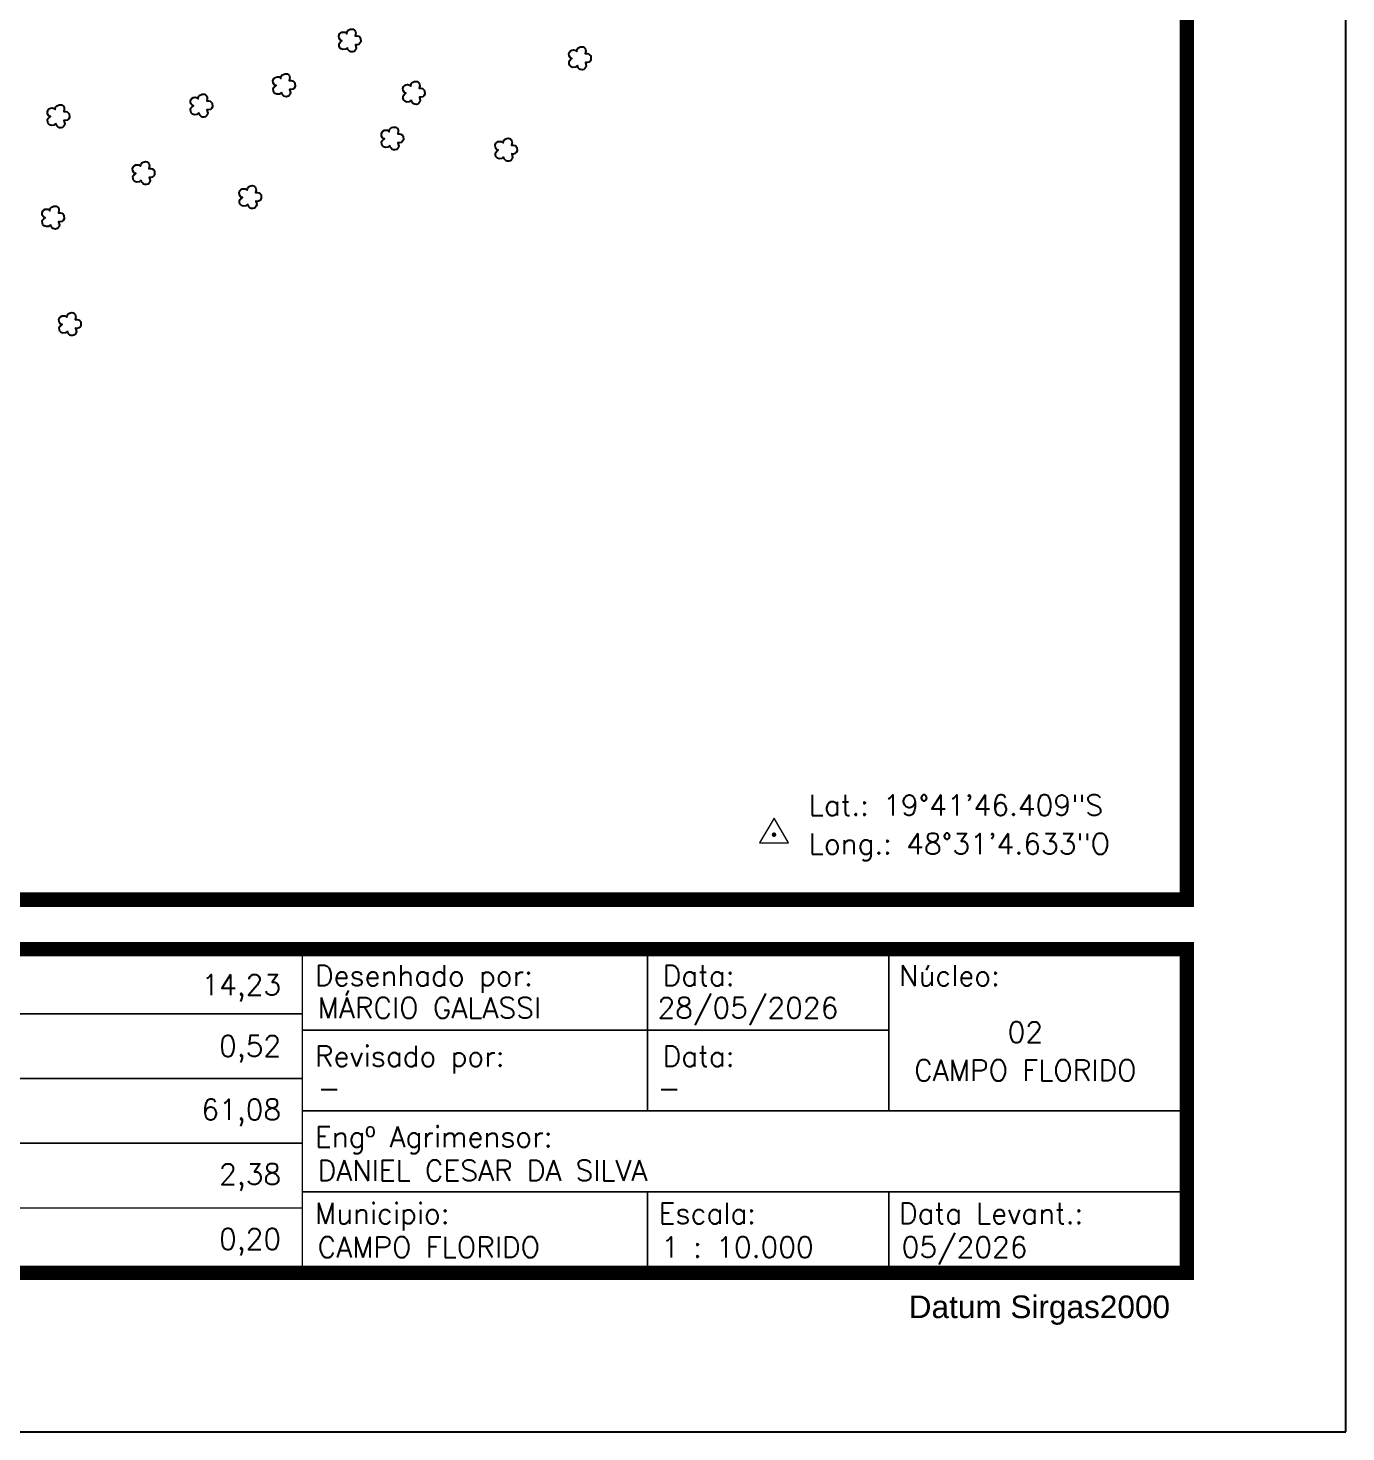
# Model space of a CAD drawing. Extents: x 758742 to 760842, y 7818487 to 7821457.
# Drawn here: x 760013 to 760842, y 7818487 to 7819369 of the extents above; entities that cross this region are included whole.
import ezdxf
from ezdxf.enums import TextEntityAlignment as Align

# ---------------------------------------------------------------- set-up
doc = ezdxf.new("R2010")
doc.units = 0
doc.header["$MEASUREMENT"] = 0
doc.linetypes.add('CONTINUO', pattern=[0])
doc.linetypes.add('LIN0', pattern=[0])
for name, color, linetype in [('_SIMBOLO ARVORE', 118, 'Continuous'), ('MARGEM', 5, 'Continuous'), ('TEXTO', 7, 'Continuous'), ('TEXTO_NUN_TAL', 7, 'Continuous')]:
    doc.layers.add(name, color=color, linetype=linetype)
doc.styles.add('marcelo', font='arial.ttf')
doc.styles.add('Simplex', font='simplex.shx')

msp = doc.modelspace()

# ---------------------------------------------------------------- linework, layer by layer
at = {"layer": '_SIMBOLO ARVORE', "linetype": 'CONTINUO'}
for points in [[(760214.04, 7819356.2, 0), (760212.79, 7819355.16, 0), (760211.21, 7819354.98, 0), (760210.08, 7819355.41, 0), (760209.28, 7819356.2, 0), (760208.95, 7819357.1, 0), (760208.86, 7819358.43, 0), (760209.29, 7819359.27, 0), (760209.75, 7819359.89, 0), (760210.66, 7819360.51, 0), (760210.08, 7819360.7, 0), (760209.51, 7819361.17, 0), (760208.83, 7819362.23, 0), (760208.71, 7819363.49, 0), (760209.2, 7819364.81, 0), (760209.71, 7819365.28, 0), (760210.64, 7819365.85, 0), (760211.61, 7819365.98, 0), (760212.39, 7819365.86, 0), (760213.01, 7819365.58, 0), (760213.69, 7819364.98, 0), (760213.89, 7819366.13, 0), (760214.06, 7819366.59, 0), (760214.57, 7819367.23, 0), (760215.32, 7819367.51, 0), (760216.06, 7819367.83, 0), (760216.88, 7819367.91, 0), (760217.66, 7819367.8, 0), (760218.3, 7819367.46, 0), (760218.77, 7819366.95, 0), (760219.18, 7819366.14, 0), (760219.34, 7819365.23, 0), (760218.97, 7819363.62, 0), (760220.1, 7819363.63, 0), (760221.04, 7819363.41, 0), (760221.92, 7819362.71, 0), (760222.41, 7819362.15, 0), (760222.54, 7819359.93, 0), (760221.99, 7819358.93, 0), (760221.27, 7819358.27, 0), (760220.13, 7819357.96, 0), (760219.13, 7819358.05, 0), (760219.66, 7819355.97, 0), (760219.42, 7819355.09, 0), (760218.82, 7819354.24, 0), (760218.16, 7819353.72, 0), (760217.22, 7819353.49, 0), (760216.29, 7819353.54, 0), (760215.59, 7819353.74, 0), (760214.79, 7819354.53, 0), (760214.24, 7819355.24, 0), (760214.08, 7819356.31, 0)], [(760358.63, 7819345.05, 0), (760357.39, 7819344, 0), (760355.8, 7819343.82, 0), (760354.67, 7819344.25, 0), (760353.87, 7819345.04, 0), (760353.54, 7819345.94, 0), (760353.45, 7819347.27, 0), (760353.89, 7819348.11, 0), (760354.34, 7819348.73, 0), (760355.25, 7819349.35, 0), (760354.67, 7819349.54, 0), (760354.1, 7819350.01, 0), (760353.43, 7819351.07, 0), (760353.31, 7819352.33, 0), (760353.79, 7819353.65, 0), (760354.3, 7819354.12, 0), (760355.23, 7819354.69, 0), (760356.21, 7819354.82, 0), (760356.99, 7819354.71, 0), (760357.61, 7819354.42, 0), (760358.28, 7819353.82, 0), (760358.49, 7819354.97, 0), (760358.66, 7819355.43, 0), (760359.16, 7819356.07, 0), (760359.92, 7819356.35, 0), (760360.65, 7819356.67, 0), (760361.48, 7819356.75, 0), (760362.26, 7819356.64, 0), (760362.89, 7819356.3, 0), (760363.36, 7819355.79, 0), (760363.77, 7819354.98, 0), (760363.94, 7819354.07, 0), (760363.56, 7819352.46, 0), (760364.69, 7819352.47, 0), (760365.63, 7819352.25, 0), (760366.51, 7819351.55, 0), (760367, 7819350.99, 0), (760367.13, 7819348.77, 0), (760366.59, 7819347.77, 0), (760365.86, 7819347.11, 0), (760364.72, 7819346.8, 0), (760363.72, 7819346.89, 0), (760364.26, 7819344.81, 0), (760364.01, 7819343.93, 0), (760363.41, 7819343.08, 0), (760362.75, 7819342.56, 0), (760361.81, 7819342.33, 0), (760360.88, 7819342.38, 0), (760360.18, 7819342.58, 0), (760359.38, 7819343.37, 0), (760358.84, 7819344.08, 0), (760358.67, 7819345.15, 0)], [(760172.64, 7819328.13, 0), (760171.39, 7819327.08, 0), (760169.81, 7819326.9, 0), (760168.68, 7819327.34, 0), (760167.88, 7819328.12, 0), (760167.55, 7819329.02, 0), (760167.46, 7819330.36, 0), (760167.89, 7819331.2, 0), (760168.35, 7819331.82, 0), (760169.26, 7819332.44, 0), (760168.68, 7819332.62, 0), (760168.11, 7819333.09, 0), (760167.43, 7819334.15, 0), (760167.31, 7819335.42, 0), (760167.8, 7819336.73, 0), (760168.31, 7819337.2, 0), (760169.24, 7819337.77, 0), (760170.21, 7819337.9, 0), (760171, 7819337.79, 0), (760171.61, 7819337.5, 0), (760172.29, 7819336.9, 0), (760172.49, 7819338.05, 0), (760172.66, 7819338.51, 0), (760173.17, 7819339.15, 0), (760173.92, 7819339.43, 0), (760174.66, 7819339.76, 0), (760175.48, 7819339.83, 0), (760176.26, 7819339.72, 0), (760176.9, 7819339.38, 0), (760177.37, 7819338.88, 0), (760177.78, 7819338.06, 0), (760177.94, 7819337.15, 0), (760177.57, 7819335.54, 0), (760178.7, 7819335.56, 0), (760179.64, 7819335.33, 0), (760180.52, 7819334.63, 0), (760181.01, 7819334.07, 0), (760181.14, 7819331.85, 0), (760180.59, 7819330.85, 0), (760179.87, 7819330.19, 0), (760178.73, 7819329.89, 0), (760177.73, 7819329.97, 0), (760178.26, 7819327.9, 0), (760178.02, 7819327.01, 0), (760177.42, 7819326.17, 0), (760176.76, 7819325.64, 0), (760175.82, 7819325.41, 0), (760174.89, 7819325.47, 0), (760174.19, 7819325.66, 0), (760173.39, 7819326.45, 0), (760172.84, 7819327.16, 0), (760172.68, 7819328.23, 0)], [(760254.23, 7819323.29, 0), (760252.99, 7819322.24, 0), (760251.4, 7819322.06, 0), (760250.28, 7819322.5, 0), (760249.48, 7819323.28, 0), (760249.15, 7819324.18, 0), (760249.06, 7819325.51, 0), (760249.49, 7819326.35, 0), (760249.94, 7819326.98, 0), (760250.85, 7819327.59, 0), (760250.27, 7819327.78, 0), (760249.7, 7819328.25, 0), (760249.03, 7819329.31, 0), (760248.91, 7819330.57, 0), (760249.39, 7819331.89, 0), (760249.9, 7819332.36, 0), (760250.83, 7819332.93, 0), (760251.81, 7819333.06, 0), (760252.59, 7819332.95, 0), (760253.21, 7819332.66, 0), (760253.88, 7819332.06, 0), (760254.09, 7819333.21, 0), (760254.26, 7819333.67, 0), (760254.76, 7819334.31, 0), (760255.52, 7819334.59, 0), (760256.25, 7819334.91, 0), (760257.08, 7819334.99, 0), (760257.86, 7819334.88, 0), (760258.49, 7819334.54, 0), (760258.96, 7819334.03, 0), (760259.38, 7819333.22, 0), (760259.54, 7819332.31, 0), (760259.16, 7819330.7, 0), (760260.3, 7819330.71, 0), (760261.23, 7819330.49, 0), (760262.11, 7819329.79, 0), (760262.6, 7819329.23, 0), (760262.74, 7819327.01, 0), (760262.19, 7819326.01, 0), (760261.47, 7819325.35, 0), (760260.33, 7819325.04, 0), (760259.33, 7819325.13, 0), (760259.86, 7819323.05, 0), (760259.62, 7819322.17, 0), (760259.01, 7819321.32, 0), (760258.35, 7819320.8, 0), (760257.41, 7819320.57, 0), (760256.48, 7819320.62, 0), (760255.78, 7819320.82, 0), (760254.98, 7819321.61, 0), (760254.44, 7819322.32, 0), (760254.27, 7819323.39, 0)], [(760120.72, 7819315.29, 0), (760119.47, 7819314.25, 0), (760117.89, 7819314.07, 0), (760116.76, 7819314.5, 0), (760115.96, 7819315.29, 0), (760115.63, 7819316.19, 0), (760115.54, 7819317.52, 0), (760115.97, 7819318.36, 0), (760116.43, 7819318.98, 0), (760117.34, 7819319.6, 0), (760116.76, 7819319.79, 0), (760116.19, 7819320.26, 0), (760115.51, 7819321.32, 0), (760115.39, 7819322.58, 0), (760115.88, 7819323.9, 0), (760116.39, 7819324.37, 0), (760117.32, 7819324.94, 0), (760118.29, 7819325.07, 0), (760119.08, 7819324.96, 0), (760119.69, 7819324.67, 0), (760120.37, 7819324.07, 0), (760120.57, 7819325.22, 0), (760120.74, 7819325.68, 0), (760121.25, 7819326.32, 0), (760122, 7819326.6, 0), (760122.74, 7819326.92, 0), (760123.56, 7819327, 0), (760124.34, 7819326.89, 0), (760124.98, 7819326.55, 0), (760125.45, 7819326.04, 0), (760125.86, 7819325.23, 0), (760126.02, 7819324.32, 0), (760125.65, 7819322.71, 0), (760126.78, 7819322.72, 0), (760127.72, 7819322.5, 0), (760128.6, 7819321.8, 0), (760129.09, 7819321.24, 0), (760129.22, 7819319.02, 0), (760128.67, 7819318.02, 0), (760127.95, 7819317.36, 0), (760126.81, 7819317.05, 0), (760125.81, 7819317.14, 0), (760126.34, 7819315.06, 0), (760126.1, 7819314.18, 0), (760125.5, 7819313.33, 0), (760124.84, 7819312.81, 0), (760123.9, 7819312.58, 0), (760122.97, 7819312.63, 0), (760122.27, 7819312.83, 0), (760121.47, 7819313.62, 0), (760120.92, 7819314.33, 0), (760120.76, 7819315.4, 0)], [(760030.84, 7819308.6, 0), (760029.59, 7819307.55, 0), (760028.01, 7819307.37, 0), (760026.88, 7819307.81, 0), (760026.08, 7819308.6, 0), (760025.75, 7819309.5, 0), (760025.66, 7819310.83, 0), (760026.09, 7819311.67, 0), (760026.54, 7819312.29, 0), (760027.46, 7819312.91, 0), (760026.88, 7819313.09, 0), (760026.3, 7819313.57, 0), (760025.63, 7819314.63, 0), (760025.51, 7819315.89, 0), (760026, 7819317.2, 0), (760026.51, 7819317.67, 0), (760027.44, 7819318.24, 0), (760028.41, 7819318.37, 0), (760029.19, 7819318.26, 0), (760029.81, 7819317.98, 0), (760030.49, 7819317.37, 0), (760030.69, 7819318.53, 0), (760030.86, 7819318.99, 0), (760031.37, 7819319.63, 0), (760032.12, 7819319.9, 0), (760032.85, 7819320.23, 0), (760033.68, 7819320.3, 0), (760034.46, 7819320.19, 0), (760035.1, 7819319.86, 0), (760035.57, 7819319.35, 0), (760035.98, 7819318.53, 0), (760036.14, 7819317.63, 0), (760035.77, 7819316.01, 0), (760036.9, 7819316.03, 0), (760037.83, 7819315.8, 0), (760038.72, 7819315.1, 0), (760039.21, 7819314.55, 0), (760039.34, 7819312.32, 0), (760038.79, 7819311.33, 0), (760038.07, 7819310.66, 0), (760036.93, 7819310.36, 0), (760035.93, 7819310.45, 0), (760036.46, 7819308.37, 0), (760036.22, 7819307.48, 0), (760035.62, 7819306.64, 0), (760034.96, 7819306.11, 0), (760034.02, 7819305.88, 0), (760033.09, 7819305.94, 0), (760032.39, 7819306.14, 0), (760031.59, 7819306.92, 0), (760031.04, 7819307.63, 0), (760030.87, 7819308.71, 0)], [(760240.75, 7819294.65, 0), (760239.5, 7819293.61, 0), (760237.92, 7819293.42, 0), (760236.79, 7819293.86, 0), (760235.99, 7819294.65, 0), (760235.66, 7819295.55, 0), (760235.57, 7819296.88, 0), (760236, 7819297.72, 0), (760236.46, 7819298.34, 0), (760237.37, 7819298.96, 0), (760236.79, 7819299.14, 0), (760236.22, 7819299.62, 0), (760235.54, 7819300.68, 0), (760235.42, 7819301.94, 0), (760235.91, 7819303.25, 0), (760236.42, 7819303.72, 0), (760237.35, 7819304.29, 0), (760238.32, 7819304.42, 0), (760239.1, 7819304.31, 0), (760239.72, 7819304.03, 0), (760240.4, 7819303.42, 0), (760240.6, 7819304.58, 0), (760240.77, 7819305.04, 0), (760241.28, 7819305.68, 0), (760242.03, 7819305.95, 0), (760242.77, 7819306.28, 0), (760243.59, 7819306.35, 0), (760244.37, 7819306.24, 0), (760245.01, 7819305.91, 0), (760245.48, 7819305.4, 0), (760245.89, 7819304.58, 0), (760246.05, 7819303.68, 0), (760245.68, 7819302.06, 0), (760246.81, 7819302.08, 0), (760247.75, 7819301.85, 0), (760248.63, 7819301.16, 0), (760249.12, 7819300.6, 0), (760249.25, 7819298.37, 0), (760248.7, 7819297.38, 0), (760247.98, 7819296.71, 0), (760246.84, 7819296.41, 0), (760245.84, 7819296.5, 0), (760246.37, 7819294.42, 0), (760246.13, 7819293.54, 0), (760245.53, 7819292.69, 0), (760244.87, 7819292.16, 0), (760243.93, 7819291.93, 0), (760243, 7819291.99, 0), (760242.3, 7819292.19, 0), (760241.5, 7819292.97, 0), (760240.95, 7819293.68, 0), (760240.79, 7819294.76, 0)], [(760312.29, 7819287.58, 0), (760311.05, 7819286.53, 0), (760309.47, 7819286.35, 0), (760308.34, 7819286.79, 0), (760307.54, 7819287.57, 0), (760307.21, 7819288.47, 0), (760307.12, 7819289.81, 0), (760307.55, 7819290.65, 0), (760308, 7819291.27, 0), (760308.92, 7819291.89, 0), (760308.34, 7819292.07, 0), (760307.76, 7819292.54, 0), (760307.09, 7819293.6, 0), (760306.97, 7819294.87, 0), (760307.45, 7819296.18, 0), (760307.96, 7819296.65, 0), (760308.89, 7819297.22, 0), (760309.87, 7819297.35, 0), (760310.65, 7819297.24, 0), (760311.27, 7819296.95, 0), (760311.95, 7819296.35, 0), (760312.15, 7819297.5, 0), (760312.32, 7819297.96, 0), (760312.83, 7819298.6, 0), (760313.58, 7819298.88, 0), (760314.31, 7819299.21, 0), (760315.14, 7819299.28, 0), (760315.92, 7819299.17, 0), (760316.55, 7819298.83, 0), (760317.03, 7819298.33, 0), (760317.44, 7819297.51, 0), (760317.6, 7819296.6, 0), (760317.22, 7819294.99, 0), (760318.36, 7819295.01, 0), (760319.29, 7819294.78, 0), (760320.17, 7819294.08, 0), (760320.66, 7819293.52, 0), (760320.8, 7819291.3, 0), (760320.25, 7819290.3, 0), (760319.53, 7819289.64, 0), (760318.39, 7819289.34, 0), (760317.39, 7819289.42, 0), (760317.92, 7819287.35, 0), (760317.68, 7819286.46, 0), (760317.08, 7819285.62, 0), (760316.41, 7819285.09, 0), (760315.48, 7819284.86, 0), (760314.54, 7819284.92, 0), (760313.85, 7819285.11, 0), (760313.04, 7819285.9, 0), (760312.5, 7819286.61, 0), (760312.33, 7819287.68, 0)], [(760084.43, 7819272.89, 0), (760083.18, 7819271.85, 0), (760081.6, 7819271.66, 0), (760080.47, 7819272.1, 0), (760079.67, 7819272.89, 0), (760079.34, 7819273.79, 0), (760079.25, 7819275.12, 0), (760079.68, 7819275.96, 0), (760080.14, 7819276.58, 0), (760081.05, 7819277.2, 0), (760080.47, 7819277.38, 0), (760079.9, 7819277.86, 0), (760079.23, 7819278.92, 0), (760079.1, 7819280.18, 0), (760079.59, 7819281.49, 0), (760080.1, 7819281.97, 0), (760081.03, 7819282.53, 0), (760082.01, 7819282.66, 0), (760082.79, 7819282.55, 0), (760083.4, 7819282.27, 0), (760084.08, 7819281.66, 0), (760084.28, 7819282.82, 0), (760084.46, 7819283.28, 0), (760084.96, 7819283.92, 0), (760085.71, 7819284.19, 0), (760086.45, 7819284.52, 0), (760087.27, 7819284.6, 0), (760088.05, 7819284.48, 0), (760088.69, 7819284.15, 0), (760089.16, 7819283.64, 0), (760089.57, 7819282.82, 0), (760089.74, 7819281.92, 0), (760089.36, 7819280.3, 0), (760090.49, 7819280.32, 0), (760091.43, 7819280.1, 0), (760092.31, 7819279.4, 0), (760092.8, 7819278.84, 0), (760092.93, 7819276.61, 0), (760092.39, 7819275.62, 0), (760091.66, 7819274.95, 0), (760090.52, 7819274.65, 0), (760089.52, 7819274.74, 0), (760090.06, 7819272.66, 0), (760089.81, 7819271.78, 0), (760089.21, 7819270.93, 0), (760088.55, 7819270.4, 0), (760087.61, 7819270.17, 0), (760086.68, 7819270.23, 0), (760085.98, 7819270.43, 0), (760085.18, 7819271.21, 0), (760084.64, 7819271.92, 0), (760084.47, 7819273, 0)], [(760151.42, 7819257.83, 0), (760150.18, 7819256.78, 0), (760148.59, 7819256.6, 0), (760147.47, 7819257.04, 0), (760146.67, 7819257.82, 0), (760146.34, 7819258.72, 0), (760146.25, 7819260.06, 0), (760146.68, 7819260.9, 0), (760147.13, 7819261.52, 0), (760148.04, 7819262.14, 0), (760147.46, 7819262.32, 0), (760146.89, 7819262.79, 0), (760146.22, 7819263.85, 0), (760146.1, 7819265.12, 0), (760146.58, 7819266.43, 0), (760147.09, 7819266.9, 0), (760148.02, 7819267.47, 0), (760149, 7819267.6, 0), (760149.78, 7819267.49, 0), (760150.4, 7819267.2, 0), (760151.07, 7819266.6, 0), (760151.28, 7819267.75, 0), (760151.45, 7819268.21, 0), (760151.95, 7819268.85, 0), (760152.71, 7819269.13, 0), (760153.44, 7819269.46, 0), (760154.27, 7819269.53, 0), (760155.05, 7819269.42, 0), (760155.68, 7819269.08, 0), (760156.15, 7819268.58, 0), (760156.57, 7819267.76, 0), (760156.73, 7819266.85, 0), (760156.35, 7819265.24, 0), (760157.48, 7819265.26, 0), (760158.42, 7819265.03, 0), (760159.3, 7819264.33, 0), (760159.79, 7819263.77, 0), (760159.93, 7819261.55, 0), (760159.38, 7819260.55, 0), (760158.66, 7819259.89, 0), (760157.52, 7819259.59, 0), (760156.52, 7819259.67, 0), (760157.05, 7819257.6, 0), (760156.81, 7819256.71, 0), (760156.2, 7819255.87, 0), (760155.54, 7819255.34, 0), (760154.6, 7819255.11, 0), (760153.67, 7819255.16, 0), (760152.97, 7819255.36, 0), (760152.17, 7819256.15, 0), (760151.63, 7819256.86, 0), (760151.46, 7819257.93, 0)], [(760027.49, 7819244.99, 0), (760026.24, 7819243.95, 0), (760024.66, 7819243.77, 0), (760023.53, 7819244.2, 0), (760022.73, 7819244.99, 0), (760022.4, 7819245.89, 0), (760022.31, 7819247.22, 0), (760022.74, 7819248.06, 0), (760023.2, 7819248.68, 0), (760024.11, 7819249.3, 0), (760023.53, 7819249.49, 0), (760022.96, 7819249.96, 0), (760022.28, 7819251.02, 0), (760022.16, 7819252.28, 0), (760022.65, 7819253.6, 0), (760023.16, 7819254.07, 0), (760024.09, 7819254.64, 0), (760025.06, 7819254.77, 0), (760025.84, 7819254.66, 0), (760026.46, 7819254.37, 0), (760027.14, 7819253.77, 0), (760027.34, 7819254.92, 0), (760027.51, 7819255.38, 0), (760028.02, 7819256.02, 0), (760028.77, 7819256.3, 0), (760029.5, 7819256.62, 0), (760030.33, 7819256.7, 0), (760031.11, 7819256.59, 0), (760031.75, 7819256.25, 0), (760032.22, 7819255.74, 0), (760032.63, 7819254.93, 0), (760032.79, 7819254.02, 0), (760032.42, 7819252.41, 0), (760033.55, 7819252.42, 0), (760034.48, 7819252.2, 0), (760035.37, 7819251.5, 0), (760035.86, 7819250.94, 0), (760035.99, 7819248.72, 0), (760035.44, 7819247.72, 0), (760034.72, 7819247.06, 0), (760033.58, 7819246.75, 0), (760032.58, 7819246.84, 0), (760033.11, 7819244.76, 0), (760032.87, 7819243.88, 0), (760032.27, 7819243.03, 0), (760031.61, 7819242.51, 0), (760030.67, 7819242.28, 0), (760029.74, 7819242.33, 0), (760029.04, 7819242.53, 0), (760028.24, 7819243.32, 0), (760027.69, 7819244.03, 0), (760027.53, 7819245.1, 0)], [(760038.09, 7819178.04, 0), (760036.85, 7819177, 0), (760035.26, 7819176.81, 0), (760034.14, 7819177.25, 0), (760033.34, 7819178.04, 0), (760033.01, 7819178.94, 0), (760032.92, 7819180.27, 0), (760033.35, 7819181.11, 0), (760033.8, 7819181.73, 0), (760034.71, 7819182.35, 0), (760034.13, 7819182.54, 0), (760033.56, 7819183.01, 0), (760032.89, 7819184.07, 0), (760032.77, 7819185.33, 0), (760033.25, 7819186.64, 0), (760033.76, 7819187.12, 0), (760034.69, 7819187.68, 0), (760035.67, 7819187.81, 0), (760036.45, 7819187.7, 0), (760037.07, 7819187.42, 0), (760037.74, 7819186.81, 0), (760037.95, 7819187.97, 0), (760038.12, 7819188.43, 0), (760038.62, 7819189.07, 0), (760039.38, 7819189.34, 0), (760040.11, 7819189.67, 0), (760040.94, 7819189.75, 0), (760041.72, 7819189.63, 0), (760042.35, 7819189.3, 0), (760042.82, 7819188.79, 0), (760043.24, 7819187.98, 0), (760043.4, 7819187.07, 0), (760043.02, 7819185.45, 0), (760044.15, 7819185.47, 0), (760045.09, 7819185.25, 0), (760045.97, 7819184.55, 0), (760046.46, 7819183.99, 0), (760046.6, 7819181.76, 0), (760046.05, 7819180.77, 0), (760045.33, 7819180.1, 0), (760044.19, 7819179.8, 0), (760043.19, 7819179.89, 0), (760043.72, 7819177.81, 0), (760043.47, 7819176.93, 0), (760042.87, 7819176.08, 0), (760042.21, 7819175.55, 0), (760041.27, 7819175.32, 0), (760040.34, 7819175.38, 0), (760039.64, 7819175.58, 0), (760038.84, 7819176.36, 0), (760038.3, 7819177.07, 0), (760038.13, 7819178.15, 0)]]:
    msp.add_polyline3d(points, dxfattribs=at)
at = {"layer": 'MARGEM', "color": 174, "linetype": 'LIN0', "flags": 128}
msp.add_lwpolyline([(760841.72, 7818486.58), (760841.72, 7821456.58), (758741.72, 7821456.58), (758741.72, 7818486.58)], close=True, dxfattribs=at)
for points, const_width in [([(760000, 7818820.97), (760741.72, 7818820.97), (760741.72, 7819700)], 9.09), ([(760402.68, 7818739.05), (760402.68, 7818789.88)], 1.01), ([(760554.41, 7818739.05), (760554.41, 7818789.88)], 1.01), ([(759789.1, 7818749.22), (760185.75, 7818749.22)], 1.01), ([(760402.68, 7818739.05), (760554.41, 7818739.05)], 1.01), ([(759789.1, 7818708.56), (760185.75, 7818708.56)], 1.01), ([(760741.72, 7818688.23), (760741.86, 7818688.23)], 1.01), ([(759789.1, 7818667.9), (760185.75, 7818667.9)], 1.01), ([(760402.68, 7818637.4), (760402.68, 7818587.04)], 1.01), ([(760554.41, 7818637.4), (760554.41, 7818587.04)], 1.01), ([(760741.72, 7818637.4), (760741.79, 7818637.4)], 1.01), ([(759789.1, 7818627.24), (760185.75, 7818627.24)], 1.01), ([(760185.75, 7818627.24), (760185.75, 7818589.07)], 1.01)]:
    msp.add_lwpolyline(points, dxfattribs=dict(at, const_width=const_width))
at = {"layer": 'MARGEM', "color": 174, "linetype": 'LIN0'}
for points, const_width in [([(759789.1, 7818789.88), (760185.75, 7818789.88)], 9.09), ([(760185.75, 7818789.88), (760402.68, 7818789.88)], 9.09), ([(760402.68, 7818789.88), (760554.41, 7818789.88)], 9.09), ([(760554.41, 7818789.88), (760741.72, 7818789.88), (760741.72, 7818700)], 9.09), ([(760185.75, 7818789.88), (760185.75, 7818749.22)], 1.01), ([(760185.75, 7818749.22), (760185.75, 7818739.05)], 1.01), ([(760185.75, 7818739.05), (760402.68, 7818739.05)], 1.01), ([(760185.75, 7818739.05), (760185.75, 7818708.56)], 1.01), ([(760402.68, 7818700), (760402.68, 7818739.05)], 1.01), ([(760554.41, 7818700), (760554.41, 7818739.05)], 1.01), ([(760185.75, 7818708.56), (760185.75, 7818700)], 1.01), ([(760185.75, 7818700), (760185.75, 7818688.23)], 1.01), ([(760402.68, 7818688.23), (760402.68, 7818700)], 1.01), ([(760554.41, 7818688.23), (760554.41, 7818700)], 1.01), ([(760741.72, 7818700), (760741.72, 7818688.23)], 9.09), ([(760185.75, 7818688.23), (760185.75, 7818667.9)], 1.01), ([(760185.75, 7818688.23), (760402.68, 7818688.23)], 1.01), ([(760402.68, 7818688.23), (760554.41, 7818688.23)], 1.01), ([(760554.41, 7818688.23), (760741.72, 7818688.23)], 1.01), ([(760741.72, 7818688.23), (760741.72, 7818637.4)], 9.09), ([(760185.75, 7818667.9), (760185.75, 7818637.4)], 1.01), ([(760741.72, 7818637.4), (760741.72, 7818586.58), (759083.31, 7818586.58)], 9.09), ([(760185.75, 7818637.4), (760185.75, 7818627.24)], 1.01), ([(760185.75, 7818637.4), (760402.68, 7818637.4)], 1.01), ([(760402.68, 7818637.4), (760554.41, 7818637.4)], 1.01), ([(760554.41, 7818637.4), (760741.72, 7818637.4)], 1.01)]:
    msp.add_lwpolyline(points, dxfattribs=dict(at, const_width=const_width))
at = {"layer": 'TEXTO', "lineweight": 9, "flags": 128}
msp.add_lwpolyline([(760473.21, 7818856.57), (760491.29, 7818856.57), (760482.25, 7818872.23)], close=True, dxfattribs=at)
at = {"layer": 'TEXTO', "lineweight": 9, "const_width": 1.41, "flags": 128}
msp.add_lwpolyline([(760481.54, 7818861.79, -1), (760482.95, 7818861.79, -1)], format="xyb", close=True, dxfattribs=at)

# ---------------------------------------------------------------- texts
at = {"layer": 'MARGEM', "color": 7, "linetype": 'Continuous', "lineweight": 9, "style": 'Simplex'}
for s, p in [('Desenhado por:', (760193.64, 7818779.76)), ('Data:', (760412.25, 7818779.76)), ('Núcleo:', (760560.77, 7818779.76)), ('Revisado por:', (760193.64, 7818729.15)), ('Data:', (760412.25, 7818729.15)), ('Engº Agrimensor:', (760193.64, 7818678.53)), ('Municipio:', (760193.64, 7818630.4)), ('Escala:', (760409.67, 7818630.4)), ('Data Levant.:', (760560.77, 7818630.4))]:
    msp.add_text(s, height=13, dxfattribs=at).set_placement(p, align=Align.TOP_LEFT)
at = {"layer": 'MARGEM', "color": 7, "linetype": 'Continuous', "style": 'Simplex'}
for s, p in [('14,23', (760172.43, 7818774.01)), ('0,52', (760172.43, 7818735.52)), ('61,08', (760172.43, 7818695.6)), ('2,38', (760172.43, 7818654.94)), ('0,20', (760172.43, 7818614.28))]:
    msp.add_text(s, height=13, dxfattribs=at).set_placement(p, align=Align.TOP_RIGHT)
for s, p in [('MÁRCIO GALASSI', (760195.33, 7818759.55)), ('28/05/2026', (760409.01, 7818759.54)), ('-', (760195.33, 7818709.18)), ('-', (760409.01, 7818709.18)), ('DANIEL CESAR DA SILVA', (760195.33, 7818657.33)), ('CAMPO FLORIDO', (760195.33, 7818609.19)), ('1 : 10.000', (760411.36, 7818609.19)), ('05/2026', (760562.46, 7818609.19))]:
    msp.add_text(s, height=13, dxfattribs=at).set_placement(p, align=Align.TOP_LEFT)
for s, p in [('02', (760640.22, 7818737.73)), ('CAMPO FLORIDO', (760640.22, 7818713.73))]:
    msp.add_text(s, height=13, dxfattribs=at).set_placement(p, align=Align.MIDDLE_CENTER)
at = {"layer": 'TEXTO', "linetype": 'ByBlock', "style": 'Simplex'}
for s, p in [('Lat.: 19°41\'46.409"S', (760504.07, 7818873.77, 656.77)), ('Long.: 48°31\'4.633"O', (760504.07, 7818849.62, 656.77))]:
    msp.add_text(s, height=13, dxfattribs=at).set_placement(p)
at = {"layer": 'TEXTO_NUN_TAL', "linetype": 'Continuous', "lineweight": 9, "style": 'marcelo'}
msp.add_text('Datum Sirgas2000', height=14.1963, dxfattribs=at).set_placement((760566.91, 7818572.28), align=Align.TOP_LEFT)

doc.saveas('drawing.dxf')
